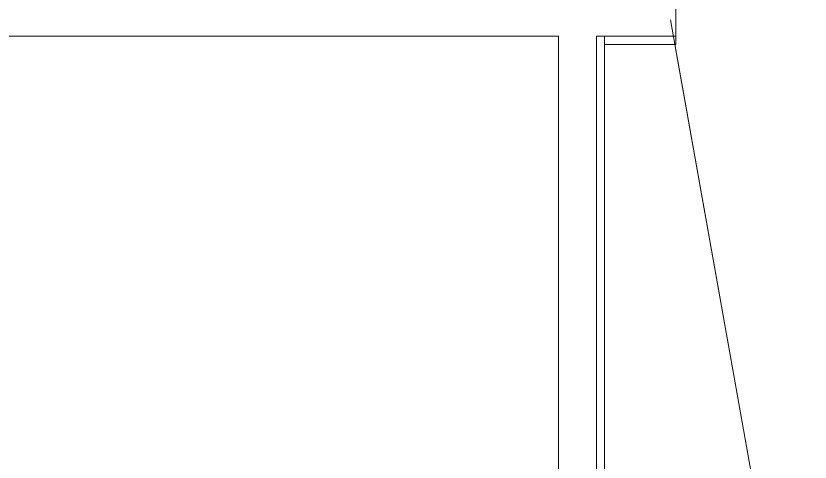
# Model space of a CAD drawing. Header units: inches. Extents: x 1 to 4284, y -575 to 745.
# Drawn here: x 1639.3 to 1736, y 410.1 to 464.4 of the extents above; entities that cross this region are included whole.
import ezdxf

# ---------------------------------------------------------------- set-up
doc = ezdxf.new("R2010")
doc.units = ezdxf.units.IN
doc.header["$MEASUREMENT"] = 0
for name, color, linetype, lineweight in [('A-DETL-MEDM', 33, 'Continuous', 20), ('I-WALL', 2, 'Continuous', 13), ('Q-CASE', 31, 'Continuous', 9)]:
    doc.layers.add(name, color=color, linetype=linetype, lineweight=lineweight)

# ---------------------------------------------------------------- blocks, each defined once
blk = doc.blocks.new('bench - bench-2437752-New Construction - Tel_Data_Elec Plan')
at = {"layer": 'Q-CASE', "lineweight": 13}
blk.add_line((-434.729, 368.66), (-451.194, 460.97), dxfattribs=at)
blk = doc.blocks.new('ASTROTURF - ASTROTURF-2541341-New Construction - Tel_Data_Elec Plan')
at = {"layer": 'Q-CASE', "color": 250, "lineweight": 20}
for p, q in [((-459.729, 461.97), (-460.729, 461.97)), ((-460.729, 461.97), (-460.729, 368.66)), ((-459.729, 368.66), (-459.729, 461.97)), ((-460.729, 368.66), (-459.729, 368.66))]:
    blk.add_line(p, q, dxfattribs=at)
blk = doc.blocks.new('astro 5 - astro 5-2542391-New Construction - Tel_Data_Elec Plan')
at = {"layer": 'Q-CASE', "color": 250, "lineweight": 20}
for p, q in [((-451.059, 461.97), (-459.729, 461.97)), ((-459.729, 461.97), (-459.729, 460.97)), ((-451.059, 460.97), (-451.059, 461.97)), ((-459.729, 460.97), (-451.059, 460.97))]:
    blk.add_line(p, q, dxfattribs=at)

msp = doc.modelspace()

# ---------------------------------------------------------------- linework, layer by layer
at = {"layer": 'A-DETL-MEDM'}
msp.add_line((1718.958, 463.97), (1735.958, 368.66), dxfattribs=at)
at = {"layer": 'I-WALL', "color": 250, "lineweight": 20}
for p, q in [((1719.628, 461.97), (1719.628, 466.595)), ((1475.717, 461.97), (1705.333, 461.97)), ((1705.333, 461.97), (1705.333, 348.91)), ((1709.958, 461.97), (1719.628, 461.97)), ((1709.958, 368.66), (1709.958, 461.97))]:
    msp.add_line(p, q, dxfattribs=at)

# ---------------------------------------------------------------- block references
at = {"layer": 'Q-CASE', "lineweight": 13}
for name in ['ASTROTURF - ASTROTURF-2541341-New Construction - Tel_Data_Elec Plan', 'astro 5 - astro 5-2542391-New Construction - Tel_Data_Elec Plan', 'bench - bench-2437752-New Construction - Tel_Data_Elec Plan']:
    msp.add_blockref(name, (2170.687, 0), dxfattribs=at)

doc.saveas('drawing.dxf')
